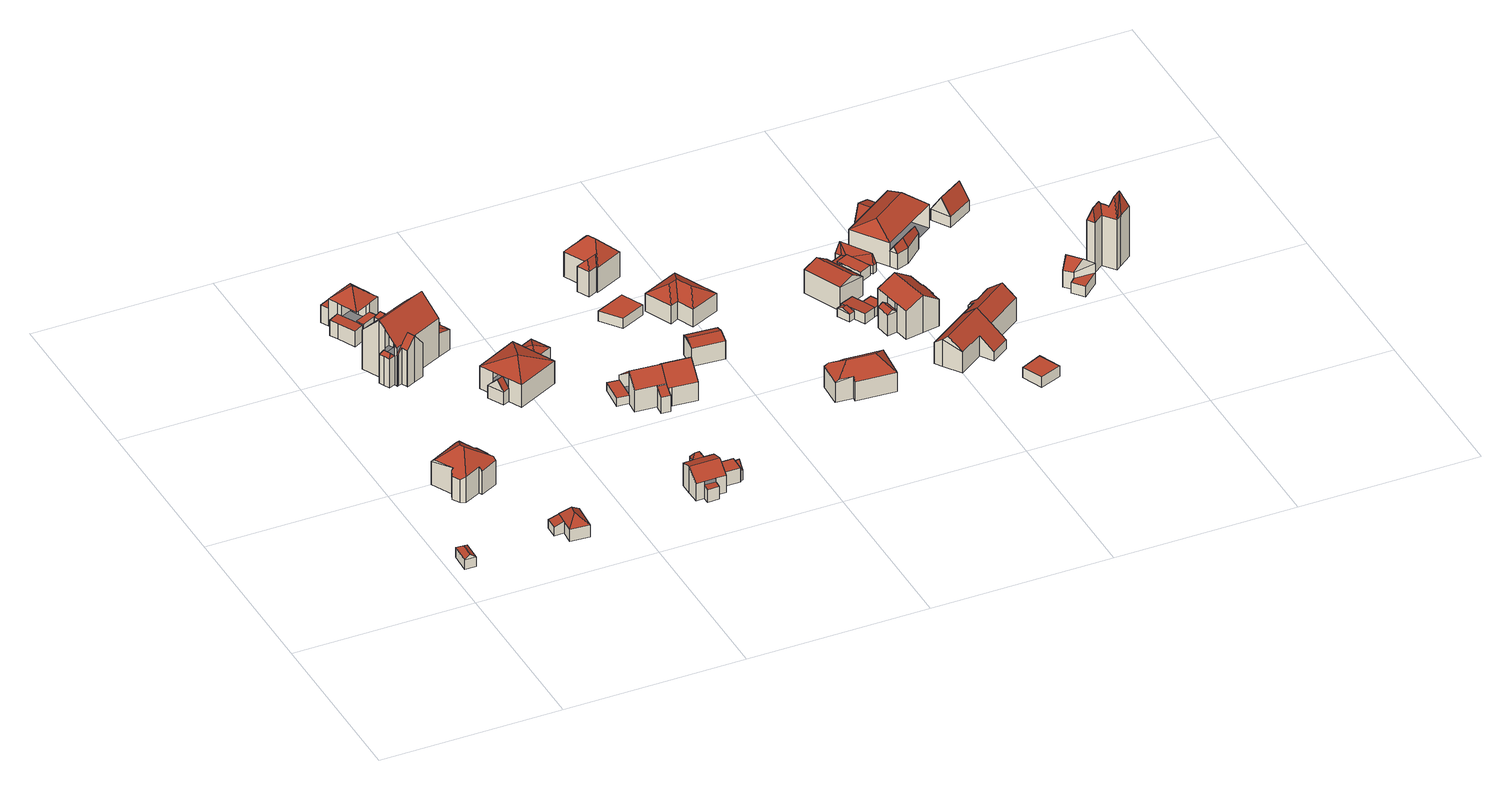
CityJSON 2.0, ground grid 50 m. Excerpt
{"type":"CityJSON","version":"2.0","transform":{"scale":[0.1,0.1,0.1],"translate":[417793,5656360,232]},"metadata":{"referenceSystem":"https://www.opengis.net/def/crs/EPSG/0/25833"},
"CityObjects":{
"building1":{"type":"Building","attributes":{"Dachtyp_tdc":"tdcFreeFormRoof","Gemeindeschluessel":14612000,"Dachneigung":34.61,"QualitaetDacherkennung":13,"Geometrietyp2DReferenz":"3000","measuredHeight":3.99,"function":"31001_9998","roofType":"5000"},"geometry":[{"type":"Solid","lod":"2","boundaries":[[[[0,1,2,3]],[[1,4,5,2]],[[4,6,7,5]],[[6,0,3,7]],[[8,9,6,4]],[[8,4,1]],[[9,8,1,0]],[[9,0,6]],[[3,2,5,7]]]],"semantics":{"surfaces":[{"type":"WallSurface"},{"type":"RoofSurface"},{"type":"GroundSurface"}],"values":[[0,0,0,0,1,0,1,1,2]]}}]},
"building2":{"type":"Building","attributes":{"Dachtyp_tdc":"tdcFreeFormRoof","Gemeindeschluessel":14612000,"Dachneigung":34.81,"QualitaetDacherkennung":62,"Geometrietyp2DReferenz":"3000","measuredHeight":11.44,"function":"31001_9998","roofType":"5000"},"geometry":[{"type":"Solid","lod":"2","boundaries":[[[[10,11,12,13]],[[11,14,15,12]],[[14,16,17,15]],[[16,18,19,17]],[[18,20,21,19]],[[20,22,23,21]],[[22,24,25,23]],[[24,26,27,25]],[[26,28,29,27]],[[28,30,31,29]],[[30,32,33,31]],[[32,34,35,33]],[[34,36,37,35]],[[36,10,13,37]],[[11,10,38,39,40,14]],[[41,42,28,26,43]],[[36,34,32,30,42,41,39,38]],[[18,16,40,39,41,43,24,22,20]],[[16,14,40]],[[26,24,43]],[[30,28,42]],[[10,36,38]],[[13,12,15,17,19,21,23,25,27,29,31,33,35,37]]]],"semantics":{"surfaces":[{"type":"WallSurface"},{"type":"RoofSurface"},{"type":"GroundSurface"}],"values":[[0,0,0,0,0,0,0,0,0,0,0,0,0,0,1,1,1,1,0,0,0,0,2]]}}]},
"building3":{"type":"Building","attributes":{"Gemeindeschluessel":14612000,"Geometrietyp2DReferenz":"3000","function":"31001_9998","roofType":"9999"},"children":["building3-1","building3-2"]},
"building3-1":{"type":"BuildingPart","attributes":{"Dachtyp_tdc":"tdcPolyFlatRoof","Dachneigung":18.43,"QualitaetDacherkennung":75,"Geometrietyp2DReferenz":"3000","measuredHeight":3.51,"roofType":"2100"},"parents":["building3"],"geometry":[{"type":"MultiSurface","lod":"2","boundaries":[[[44,45,46,47]],[[48,49,50,51]],[[49,44,47,50]],[[49,48,45,44]],[[47,46,51,50]]],"semantics":{"surfaces":[{"type":"WallSurface"},{"type":"RoofSurface"},{"type":"GroundSurface"}],"values":[0,0,0,1,2]}}]},
"building3-2":{"type":"BuildingPart","attributes":{"Dachtyp_tdc":"tdcHipRoof","Dachneigung":42.41,"QualitaetDacherkennung":87,"Geometrietyp2DReferenz":"3000","measuredHeight":6.33,"roofType":"3200"},"parents":["building3"],"geometry":[{"type":"MultiSurface","lod":"2","boundaries":[[[52,53,54,55]],[[53,56,48,51,54]],[[57,58,59,46,45]],[[58,52,55,59]],[[53,52,60]],[[58,57,61]],[[52,58,61,60]],[[57,56,53,60,61]],[[55,54,51,46,59]]],"semantics":{"surfaces":[{"type":"WallSurface"},{"type":"RoofSurface"},{"type":"GroundSurface"}],"values":[0,0,0,0,1,1,1,1,2]}}]},
"building4":{"type":"Building","attributes":{"Gemeindeschluessel":14612000,"Geometrietyp2DReferenz":"3000","function":"31001_9998","roofType":"9999"},"children":["building4-1","building4-2","building4-3","building4-4","building4-5"]},
"building4-1":{"type":"BuildingPart","attributes":{"Dachtyp_tdc":"tdcFreeFormRoof","Dachneigung":45.15,"QualitaetDacherkennung":66,"Geometrietyp2DReferenz":"3000","measuredHeight":9.66,"roofType":"5000"},"parents":["building4"],"geometry":[{"type":"MultiSurface","lod":"2","boundaries":[[[62,63,64,65]],[[63,66,67,64]],[[66,68,69,67]],[[70,62,65,71]],[[72,68,66]],[[66,63,62,73,72]],[[73,62,70]],[[72,73,70,68]],[[65,64,67,69,71]]],"semantics":{"surfaces":[{"type":"WallSurface"},{"type":"RoofSurface"},{"type":"GroundSurface"}],"values":[0,0,0,0,1,1,1,1,2]}}]},
"building4-2":{"type":"BuildingPart","attributes":{"Dachtyp_tdc":"tdcGableRoof","Dachneigung":44.91,"QualitaetDacherkennung":77,"Geometrietyp2DReferenz":"3000","measuredHeight":17.11,"roofType":"3100"},"parents":["building4"],"geometry":[{"type":"MultiSurface","lod":"2","boundaries":[[[74,75,76]],[[74,77,78,75]],[[77,79,80,81,78]],[[82,83,84,85,86]],[[87,88,71,89,90]],[[88,70,71]],[[91,92,93,69,68]],[[92,94,95,93]],[[94,96,97,95]],[[96,98,97]],[[92,91,88,87,99,100,101,83,82,102]],[[102,79,77,74,103,104,105,96,94,92]],[[106,75,78,81,107,86,85,108,89,71,69,93,95,97]]],"semantics":{"surfaces":[{"type":"WallSurface"},{"type":"RoofSurface"},{"type":"GroundSurface"}],"values":[0,0,0,0,0,0,0,0,0,0,1,1,2]}}]},
"building4-3":{"type":"BuildingPart","attributes":{"Dachtyp_tdc":"tdcGableRoof","Dachneigung":50.16,"QualitaetDacherkennung":61,"Geometrietyp2DReferenz":"3000","measuredHeight":13.86,"roofType":"3100"},"parents":["building4"],"geometry":[{"type":"MultiSurface","lod":"2","boundaries":[[[109,110,111,112]],[[110,113,114,111]],[[113,90,89,114]],[[84,115,116,85]],[[115,117,118,116]],[[117,119,120,118]],[[119,121,122,120]],[[121,109,112,122]],[[117,115,84,101,123]],[[123,99,90,113,110,109,121,119,117]],[[112,111,114,89,108,85,116,118,120,122]]],"semantics":{"surfaces":[{"type":"WallSurface"},{"type":"RoofSurface"},{"type":"GroundSurface"}],"values":[0,0,0,0,0,0,0,0,1,1,2]}}]},
"building4-4":{"type":"BuildingPart","attributes":{"Dachtyp_tdc":"tdcHipRoof","Dachneigung":23.54,"QualitaetDacherkennung":47,"Geometrietyp2DReferenz":"3000","measuredHeight":7.25,"roofType":"3200"},"parents":["building4"],"geometry":[{"type":"MultiSurface","lod":"2","boundaries":[[[124,125,126,127]],[[125,128,86,126]],[[80,129,130,81]],[[129,131,132,130]],[[131,133,134,132]],[[133,124,127,134]],[[128,125,135]],[[129,80,136]],[[125,124,133,131,129,136,135]],[[80,137,128,135,136]],[[127,126,86,107,81,130,132,134]]],"semantics":{"surfaces":[{"type":"WallSurface"},{"type":"RoofSurface"},{"type":"GroundSurface"}],"values":[0,0,0,0,0,0,1,1,1,1,2]}}]},
"building4-5":{"type":"BuildingPart","attributes":{"Dachtyp_tdc":"tdcFreeFormRoof","Dachneigung":58.48,"QualitaetDacherkennung":26,"Geometrietyp2DReferenz":"3000","measuredHeight":12.15,"roofType":"5000"},"parents":["building4"],"geometry":[{"type":"MultiSurface","lod":"2","boundaries":[[[138,139,140,141]],[[139,142,143,140]],[[142,144,145,143]],[[144,146,147,145]],[[146,148,149,147]],[[148,76,75,149]],[[98,138,141,97]],[[150,103,76,148,146,144,151]],[[144,142,151]],[[142,139,138,98,105,150,151]],[[141,140,143,145,147,149,75,106,97]]],"semantics":{"surfaces":[{"type":"WallSurface"},{"type":"RoofSurface"},{"type":"GroundSurface"}],"values":[0,0,0,0,0,0,0,1,1,1,2]}}]},
"building5":{"type":"Building","attributes":{"Gemeindeschluessel":14612000,"Geometrietyp2DReferenz":"3000","function":"31001_9998","roofType":"9999"},"children":["building5-1","building5-2","building5-3","building5-4"]},
"building5-1":{"type":"BuildingPart","attributes":{"Dachtyp_tdc":"tdcPolyFlatRoof","Dachneigung":0,"QualitaetDacherkennung":55,"Geometrietyp2DReferenz":"3000","measuredHeight":5.35,"roofType":"1000"},"parents":["building5"],"geometry":[{"type":"MultiSurface","lod":"2","boundaries":[[[152,153,154,155]],[[153,156,154]],[[157,158,159,160]],[[158,152,155,159]],[[158,157,161,153,152]],[[155,154,162,160,159]]],"semantics":{"surfaces":[{"type":"WallSurface"},{"type":"RoofSurface"},{"type":"GroundSurface"}],"values":[0,0,0,0,1,2]}}]},
"building5-2":{"type":"BuildingPart","attributes":{"Dachtyp_tdc":"tdcPolyFlatRoof","Dachneigung":7.12,"QualitaetDacherkennung":64,"Geometrietyp2DReferenz":"3000","measuredHeight":4.94,"roofType":"2100"},"parents":["building5"],"geometry":[{"type":"MultiSurface","lod":"2","boundaries":[[[156,163,164,154]],[[163,165,166,164]],[[165,167,168,166]],[[167,169,170,168]],[[167,165,163,156,171,169]],[[170,162,154,164,166,168]]],"semantics":{"surfaces":[{"type":"WallSurface"},{"type":"RoofSurface"},{"type":"GroundSurface"}],"values":[0,0,0,0,1,2]}}]},
"building5-3":{"type":"BuildingPart","attributes":{"Dachtyp_tdc":"tdcTentRoof","Dachneigung":38.83,"QualitaetDacherkennung":75,"Geometrietyp2DReferenz":"3000","measuredHeight":11.72,"roofType":"3500"},"parents":["building5"],"geometry":[{"type":"MultiSurface","lod":"2","boundaries":[[[172,173,174,175,176,177,178,179,160,162,170]],[[180,173,181]],[[180,182,174,173]],[[182,183,175,174]],[[183,184,176,175]],[[184,185,177,176]],[[185,186,178,177]],[[186,187,179,178]],[[187,188,157,160,179]],[[189,170,169]],[[189,190,191,172,170]],[[182,180,190,192]],[[187,186,185,184,183,182,192]],[[193,188,187,192]],[[190,189,193,192]]],"semantics":{"surfaces":[{"type":"GroundSurface"},{"type":"WallSurface"},{"type":"RoofSurface"}],"values":[0,1,1,1,1,1,1,1,1,1,1,2,2,2,2]}}]},
"building5-4":{"type":"BuildingPart","attributes":{"Dachtyp_tdc":"tdcPolyFlatRoof","Dachneigung":0,"QualitaetDacherkennung":58,"Geometrietyp2DReferenz":"3000","measuredHeight":5.3,"roofType":"1000"},"parents":["building5"],"geometry":[{"type":"MultiSurface","lod":"2","boundaries":[[[194,195,196,197]],[[195,181,173,196]],[[191,194,197,172]],[[191,181,195,194]],[[197,196,173,172]]],"semantics":{"surfaces":[{"type":"WallSurface"},{"type":"RoofSurface"},{"type":"GroundSurface"}],"values":[0,0,0,1,2]}}]},
"building6":{"type":"Building","attributes":{"Gemeindeschluessel":14612000,"Geometrietyp2DReferenz":"3000","function":"31001_9998","roofType":"9999"},"children":["building6-1","building6-2"]},
"building6-1":{"type":"BuildingPart","attributes":{"Dachtyp_tdc":"tdcGableRoof","Dachneigung":44.45,"QualitaetDacherkennung":13,"Geometrietyp2DReferenz":"3000","measuredHeight":6.78,"roofType":"3100"},"parents":["building6"],"geometry":[{"type":"MultiSurface","lod":"2","boundaries":[[[198,199,200,201]],[[202,203,204,205]],[[203,198,201,204]],[[198,203,206]],[[199,198,206,207]],[[203,202,207,206]],[[201,200,205,204]]],"semantics":{"surfaces":[{"type":"WallSurface"},{"type":"RoofSurface"},{"type":"GroundSurface"}],"values":[0,0,0,0,1,1,2]}}]},
"building6-2":{"type":"BuildingPart","attributes":{"Dachtyp_tdc":"tdcTentRoof","Dachneigung":20.26,"QualitaetDacherkennung":60,"Geometrietyp2DReferenz":"3000","measuredHeight":9.26,"roofType":"3500"},"parents":["building6"],"geometry":[{"type":"MultiSurface","lod":"2","boundaries":[[[208,209,210,211]],[[209,212,213,210]],[[212,214,205,213]],[[214,202,205]],[[215,216,217,200,199]],[[216,208,211,217]],[[208,216,218]],[[209,208,218]],[[212,209,218]],[[215,214,212,218,216]],[[211,210,213,205,200,217]]],"semantics":{"surfaces":[{"type":"WallSurface"},{"type":"RoofSurface"},{"type":"GroundSurface"}],"values":[0,0,0,0,0,0,1,1,1,1,2]}}]},
"building7":{"type":"Building","attributes":{"Gemeindeschluessel":14612000,"Geometrietyp2DReferenz":"3000","function":"31001_9998","roofType":"9999"},"children":["building7-1","building7-2","building7-3","building7-4"]},
"building7-1":{"type":"BuildingPart","attributes":{"Dachtyp_tdc":"tdcGableRoof","Dachneigung":37.65,"QualitaetDacherkennung":62,"Geometrietyp2DReferenz":"3000","measuredHeight":7.92,"roofType":"3100"},"parents":["building7"],"geometry":[{"type":"MultiSurface","lod":"2","boundaries":[[[219,220,221,222,223]],[[220,224,225,221]],[[224,226,225]],[[227,228,229]],[[227,230,231,228]],[[230,232,233,234,231]],[[235,236,237,238,239]],[[236,240,241,237]],[[240,242,243,241]],[[242,244,245,246,243]],[[240,236,235,232,230,227,247]],[[247,224,220,219,244,242,240]],[[222,221,225,248,228,231,234,238,237,241,243,246]]],"semantics":{"surfaces":[{"type":"WallSurface"},{"type":"RoofSurface"},{"type":"GroundSurface"}],"values":[0,0,0,0,0,0,0,0,0,0,1,1,2]}}]},
"building7-2":{"type":"BuildingPart","attributes":{"Dachtyp_tdc":"tdcPolyFlatRoof","Dachneigung":0,"QualitaetDacherkennung":81,"Geometrietyp2DReferenz":"3000","measuredHeight":4.29,"roofType":"1000"},"parents":["building7"],"geometry":[{"type":"MultiSurface","lod":"2","boundaries":[[[226,249,250,225]],[[249,251,252,250]],[[251,229,228,252]],[[229,251,249,226,253]],[[225,250,252,228,248]]],"semantics":{"surfaces":[{"type":"WallSurface"},{"type":"RoofSurface"},{"type":"GroundSurface"}],"values":[0,0,0,1,2]}}]},
"building7-3":{"type":"BuildingPart","attributes":{"Dachtyp_tdc":"tdcFreeFormRoof","Dachneigung":57.56,"QualitaetDacherkennung":7,"Geometrietyp2DReferenz":"3000","measuredHeight":8.1,"roofType":"5000"},"parents":["building7"],"geometry":[{"type":"MultiSurface","lod":"2","boundaries":[[[254,255,245]],[[256,254,245,223]],[[256,223,257]],[[254,256,257,255]],[[258,222,246,259]],[[257,223,222,258]],[[245,255,259,246]],[[255,257,258,259]]],"semantics":{"surfaces":[{"type":"RoofSurface"},{"type":"GroundSurface"},{"type":"WallSurface"}],"values":[0,0,0,0,1,2,2,2]}}]},
"building7-4":{"type":"BuildingPart","attributes":{"Dachtyp_tdc":"tdcPolyFlatRoof","Dachneigung":4.31,"QualitaetDacherkennung":72,"Geometrietyp2DReferenz":"3000","measuredHeight":3.93,"roofType":"2100"},"parents":["building7"],"geometry":[{"type":"MultiSurface","lod":"2","boundaries":[[[260,239,238,261]],[[233,262,263,234]],[[262,260,261,263]],[[262,233,239,260]],[[261,238,234,263]]],"semantics":{"surfaces":[{"type":"WallSurface"},{"type":"RoofSurface"},{"type":"GroundSurface"}],"values":[0,0,0,1,2]}}]},
"building8":{"type":"Building","attributes":{"Dachtyp_tdc":"tdcPolyFlatRoof","Gemeindeschluessel":14612000,"Dachneigung":0,"QualitaetDacherkennung":28,"Geometrietyp2DReferenz":"3000","measuredHeight":3,"function":"31001_9998","roofType":"1000"},"geometry":[{"type":"Solid","lod":"2","boundaries":[[[[264,265,266,267]],[[265,268,269,266]],[[268,270,271,269]],[[270,264,267,271]],[[270,268,265,264]],[[267,266,269,271]]]],"semantics":{"surfaces":[{"type":"WallSurface"},{"type":"RoofSurface"},{"type":"GroundSurface"}],"values":[[0,0,0,0,1,2]]}}]},
"building9":{"type":"Building","attributes":{"Dachtyp_tdc":"tdcTentRoof","Gemeindeschluessel":14612000,"Dachneigung":22.03,"QualitaetDacherkennung":76,"Geometrietyp2DReferenz":"3000","measuredHeight":4.66,"function":"31001_9998","roofType":"3500"},"geometry":[{"type":"Solid","lod":"2","boundaries":[[[[272,273,274,275]],[[273,276,277,274]],[[276,278,279,277]],[[278,272,275,279]],[[273,272,280]],[[276,273,280]],[[278,276,280]],[[272,278,280]],[[275,274,277,279]]]],"semantics":{"surfaces":[{"type":"WallSurface"},{"type":"RoofSurface"},{"type":"GroundSurface"}],"values":[[0,0,0,0,1,1,1,1,2]]}}]},
"building10":{"type":"Building","attributes":{"Gemeindeschluessel":14612000,"Geometrietyp2DReferenz":"3000","function":"31001_9998","roofType":"9999"},"children":["building10-1","building10-2","building10-3","building10-4"]},
"building10-1":{"type":"BuildingPart","attributes":{"Dachtyp_tdc":"tdcPolyFlatRoof","Dachneigung":0,"QualitaetDacherkennung":75,"Geometrietyp2DReferenz":"3000","measuredHeight":2.51,"roofType":"1000"},"parents":["building10"],"geometry":[{"type":"MultiSurface","lod":"2","boundaries":[[[281,282,283,284]],[[282,285,286,283]],[[287,281,284,288]],[[287,289,285,282,281]],[[284,283,286,290,288]]],"semantics":{"surfaces":[{"type":"WallSurface"},{"type":"RoofSurface"},{"type":"GroundSurface"}],"values":[0,0,0,1,2]}}]},
"building10-2":{"type":"BuildingPart","attributes":{"Dachtyp_tdc":"tdcGableRoof","Dachneigung":40.37,"QualitaetDacherkennung":81,"Geometrietyp2DReferenz":"3000","measuredHeight":9.77,"roofType":"3100"},"parents":["building10"],"geometry":[{"type":"MultiSurface","lod":"2","boundaries":[[[291,292,293,294]],[[292,295,296,293]],[[295,297,298,296]],[[297,299,300,298]],[[299,301,302,300]],[[301,303,304,302]],[[297,295,292,291,305]],[[305,306,307,308,303,301,299,297]],[[304,309,310,311,294,293,296,298,300,302]]],"semantics":{"surfaces":[{"type":"WallSurface"},{"type":"RoofSurface"},{"type":"GroundSurface"}],"values":[0,0,0,0,0,0,1,1,2]}}]},
"building10-3":{"type":"BuildingPart","attributes":{"Dachtyp_tdc":"tdcPolyFlatRoof","Dachneigung":26.49,"QualitaetDacherkennung":51,"Geometrietyp2DReferenz":"3000","measuredHeight":6.19,"roofType":"2100"},"parents":["building10"],"geometry":[{"type":"MultiSurface","lod":"2","boundaries":[[[312,304,303]],[[312,313,314,304]],[[313,315,316,314]],[[315,317,318,316]],[[317,319,320,318]],[[321,319,317,315,313,312,308]],[[304,314,316,318,320,309]]],"semantics":{"surfaces":[{"type":"WallSurface"},{"type":"RoofSurface"},{"type":"GroundSurface"}],"values":[0,0,0,0,0,1,2]}}]},
"building10-4":{"type":"BuildingPart","attributes":{"Dachtyp_tdc":"tdcGableRoof","Dachneigung":40.25,"QualitaetDacherkennung":87,"Geometrietyp2DReferenz":"3000","measuredHeight":9.76,"roofType":"3100"},"parents":["building10"],"geometry":[{"type":"MultiSurface","lod":"2","boundaries":[[[322,323,288,324]],[[323,325,289,290,288]],[[326,327,328,286,285]],[[327,292,293,328]],[[292,291,294,293]],[[329,322,324,320,319]],[[306,330,291,292,327,326,325]],[[325,323,322,329,307,306]],[[324,288,290,286,328,293,294,311,310,309,320]]],"semantics":{"surfaces":[{"type":"WallSurface"},{"type":"RoofSurface"},{"type":"GroundSurface"}],"values":[0,0,0,0,0,0,1,1,2]}}]},
"building11":{"type":"Building","attributes":{"Dachtyp_tdc":"tdcPolyFlatRoof","Gemeindeschluessel":14612000,"Dachneigung":0,"QualitaetDacherkennung":0,"Geometrietyp2DReferenz":"3000","BezugspunktDach":"2000","measuredHeight":3,"function":"31001_9998"},"geometry":[{"type":"MultiSurface","lod":"2","boundaries":[[[331,332,333,334]],[[334,333,335,336]],[[333,332,337,335]],[[332,331,338,337]],[[331,334,336,338]],[[336,335,337,338]]],"semantics":{"surfaces":[{"type":"RoofSurface"},{"type":"WallSurface"},{"type":"GroundSurface"}],"values":[0,1,1,1,1,2]}}]},
"building12":{"type":"Building","attributes":{"Dachtyp_tdc":"tdcGableRoof","Gemeindeschluessel":14612000,"Dachneigung":16.88,"QualitaetDacherkennung":93,"Geometrietyp2DReferenz":"3000","measuredHeight":6.5,"function":"31001_9998","roofType":"3100"},"geometry":[{"type":"Solid","lod":"2","boundaries":[[[[339,340,341,342]],[[340,343,344,341]],[[343,345,346,344]],[[345,339,342,346]],[[343,340,347]],[[339,345,348]],[[340,339,348,347]],[[345,343,347,348]],[[342,341,344,346]]]],"semantics":{"surfaces":[{"type":"WallSurface"},{"type":"RoofSurface"},{"type":"GroundSurface"}],"values":[[0,0,0,0,0,0,1,1,2]]}}]},
"building13":{"type":"Building","attributes":{"Dachtyp_tdc":"tdcFreeFormRoof","Gemeindeschluessel":14612000,"Dachneigung":45.22,"QualitaetDacherkennung":42,"Geometrietyp2DReferenz":"3000","measuredHeight":11.82,"function":"31001_9998","roofType":"5000"},"geometry":[{"type":"Solid","lod":"2","boundaries":[[[[349,350,351,352]],[[350,353,354,351]],[[353,355,356,354]],[[355,357,358,356]],[[357,359,360,358]],[[359,361,362,360]],[[361,363,364,362]],[[363,365,366,364]],[[365,367,368,366]],[[367,369,370,368]],[[369,371,372,370]],[[371,373,374,372]],[[373,349,352,374]],[[375,376,377,378,373,371]],[[375,371,369]],[[376,375,369,367]],[[377,376,367,365]],[[379,378,377,365,363]],[[380,381,382,379,363,361]],[[380,361,359]],[[381,380,359,357]],[[357,382,381]],[[355,382,357]],[[353,382,355]],[[350,382,353]],[[382,350,349]],[[378,379,382,349,373]],[[352,351,354,356,358,360,362,364,366,368,370,372,374]]]],"semantics":{"surfaces":[{"type":"WallSurface"},{"type":"RoofSurface"},{"type":"GroundSurface"}],"values":[[0,0,0,0,0,0,0,0,0,0,0,0,0,1,1,1,1,1,1,1,1,1,1,1,1,1,1,2]]}}]},
"building14":{"type":"Building","attributes":{"Dachtyp_tdc":"tdcFreeFormRoof","Gemeindeschluessel":14612000,"Dachneigung":30.37,"QualitaetDacherkennung":94,"Geometrietyp2DReferenz":"3000","measuredHeight":7.83,"function":"31001_9998","roofType":"5000"},"geometry":[{"type":"Solid","lod":"2","boundaries":[[[[383,384,385,386]],[[384,387,388,385]],[[387,389,390,388]],[[389,391,392,390]],[[391,393,394,392]],[[393,383,386,394]],[[395,396,393,391]],[[397,398,395,391,389]],[[397,389,387]],[[398,397,387,384]],[[396,395,398,384,383]],[[396,383,393]],[[386,385,388,390,392,394]]]],"semantics":{"surfaces":[{"type":"WallSurface"},{"type":"RoofSurface"},{"type":"GroundSurface"}],"values":[[0,0,0,0,0,0,1,1,1,1,1,1,2]]}}]},
"building15":{"type":"Building","attributes":{"Dachtyp_tdc":"tdcFreeFormRoof","Gemeindeschluessel":14612000,"Dachneigung":32.7,"QualitaetDacherkennung":82,"Geometrietyp2DReferenz":"3000","measuredHeight":9.08,"function":"31001_9998","roofType":"5000"},"geometry":[{"type":"Solid","lod":"2","boundaries":[[[[399,400,401,402]],[[400,403,404,401]],[[403,405,406,404]],[[405,407,408,406]],[[407,409,410,408]],[[409,411,412,410]],[[411,413,414,412]],[[413,415,416,414]],[[415,417,418,416]],[[417,399,402,418]],[[419,420,421,400,399]],[[413,411,422]],[[422,420,419,417,415,413]],[[422,411,409,407,405,403,421,420]],[[403,400,421]],[[399,417,419]],[[402,401,404,406,408,410,412,414,416,418]]]],"semantics":{"surfaces":[{"type":"WallSurface"},{"type":"RoofSurface"},{"type":"GroundSurface"}],"values":[[0,0,0,0,0,0,0,0,0,0,1,1,1,1,0,0,2]]}}]},
"building16":{"type":"Building","attributes":{"Gemeindeschluessel":14612000,"Geometrietyp2DReferenz":"3000","function":"31001_9998","roofType":"9999"},"children":["building16-1","building16-2","building16-3"]},
"building16-1":{"type":"BuildingPart","attributes":{"Dachtyp_tdc":"tdcPolyFlatRoof","Dachneigung":0,"QualitaetDacherkennung":58,"Geometrietyp2DReferenz":"3000","measuredHeight":2.85,"roofType":"1000"},"parents":["building16"],"geometry":[{"type":"MultiSurface","lod":"2","boundaries":[[[423,424,425,426]],[[424,427,428,425]],[[427,429,430,428]],[[429,427,424,423]],[[426,425,428,430]]],"semantics":{"surfaces":[{"type":"WallSurface"},{"type":"RoofSurface"},{"type":"GroundSurface"}],"values":[0,0,0,1,2]}}]},
"building16-2":{"type":"BuildingPart","attributes":{"Dachtyp_tdc":"tdcGableRoof","Dachneigung":23.91,"QualitaetDacherkennung":50,"Geometrietyp2DReferenz":"3000","measuredHeight":3.27,"roofType":"3100"},"parents":["building16"],"geometry":[{"type":"MultiSurface","lod":"2","boundaries":[[[431,432,433,434]],[[432,435,436,433]],[[435,437,438,436]],[[435,432,439]],[[432,431,440,441,439]],[[437,435,439,441,442]],[[434,433,436,438]]],"semantics":{"surfaces":[{"type":"WallSurface"},{"type":"RoofSurface"},{"type":"GroundSurface"}],"values":[0,0,0,0,1,1,2]}}]},
"building16-3":{"type":"BuildingPart","attributes":{"Dachtyp_tdc":"tdcPolyFlatRoof","Dachneigung":3.33,"QualitaetDacherkennung":63,"Geometrietyp2DReferenz":"3000","measuredHeight":3.13,"roofType":"2100"},"parents":["building16"],"geometry":[{"type":"MultiSurface","lod":"2","boundaries":[[[443,444,445,438,437]],[[444,446,423,426,445]],[[447,448,449,430,429]],[[448,450,431,434,449]],[[450,448,447,446,444,443,442,440]],[[438,445,426,430,449,434]]],"semantics":{"surfaces":[{"type":"WallSurface"},{"type":"RoofSurface"},{"type":"GroundSurface"}],"values":[0,0,0,0,1,2]}}]},
"building17":{"type":"Building","attributes":{"Gemeindeschluessel":14612000,"Geometrietyp2DReferenz":"3000","function":"31001_9998","roofType":"9999"},"children":["building17-1","building17-2"]},
"building17-1":{"type":"BuildingPart","attributes":{"Dachtyp_tdc":"tdcPolyFlatRoof","Dachneigung":41.49,"QualitaetDacherkennung":40,"Geometrietyp2DReferenz":"3000","measuredHeight":5.74,"roofType":"2100"},"parents":["building17"],"geometry":[{"type":"MultiSurface","lod":"2","boundaries":[[[451,452,453,454]],[[455,456,457,458]],[[455,451,454,456]],[[455,458,452,451]],[[454,453,457,456]]],"semantics":{"surfaces":[{"type":"WallSurface"},{"type":"RoofSurface"},{"type":"GroundSurface"}],"values":[0,0,0,1,2]}}]},
"building17-2":{"type":"BuildingPart","attributes":{"Dachtyp_tdc":"tdcGableRoof","Dachneigung":13.7,"QualitaetDacherkennung":55,"Geometrietyp2DReferenz":"3000","measuredHeight":8.23,"roofType":"3100"},"parents":["building17"],"geometry":[{"type":"MultiSurface","lod":"2","boundaries":[[[452,459,460,453]],[[459,461,462,460]],[[461,463,464,462]],[[463,465,466,464]],[[465,458,457,466]],[[452,458,465,467,468,459]],[[461,468,467,463]],[[467,465,463]],[[459,468,461]],[[457,453,460,462,464,466]]],"semantics":{"surfaces":[{"type":"WallSurface"},{"type":"RoofSurface"},{"type":"GroundSurface"}],"values":[0,0,0,0,0,1,1,0,0,2]}}]},
"building18":{"type":"Building","attributes":{"Gemeindeschluessel":14612000,"Geometrietyp2DReferenz":"3000","function":"31001_9998","roofType":"9999"},"children":["building18-1","building18-2"]},
"building18-1":{"type":"BuildingPart","attributes":{"Dachtyp_tdc":"tdcGableRoof","Dachneigung":32.6,"QualitaetDacherkennung":69,"Geometrietyp2DReferenz":"3000","measuredHeight":11.18,"roofType":"3100"},"parents":["building18"],"geometry":[{"type":"MultiSurface","lod":"2","boundaries":[[[469,470,471,472,473]],[[470,474,475,471]],[[474,476,477,475]],[[476,478,479,477]],[[478,480,481,479]],[[480,482,483,481]],[[482,484,485,483]],[[484,486,487,485]],[[486,488,489,487]],[[488,490,491,489]],[[490,492,493,494,491]],[[488,486,484,482,480,478,476,474]],[[474,470,469,492,490,488]],[[472,471,475,477,479,481,483,485,487,489,491,494]]],"semantics":{"surfaces":[{"type":"WallSurface"},{"type":"RoofSurface"},{"type":"GroundSurface"}],"values":[0,0,0,0,0,0,0,0,0,0,0,1,1,2]}}]},
"building18-2":{"type":"BuildingPart","attributes":{"Dachtyp_tdc":"tdcFreeFormRoof","Dachneigung":32.87,"QualitaetDacherkennung":11,"Geometrietyp2DReferenz":"3000","measuredHeight":7.07,"roofType":"5000"},"parents":["building18"],"geometry":[{"type":"MultiSurface","lod":"2","boundaries":[[[495,473,472,496]],[[493,497,498,494]],[[497,495,496,498]],[[499,497,493]],[[500,499,493,473]],[[500,473,495]],[[499,500,495,497]],[[496,472,494,498]]],"semantics":{"surfaces":[{"type":"WallSurface"},{"type":"RoofSurface"},{"type":"GroundSurface"}],"values":[0,0,0,0,1,0,1,2]}}]},
"building19":{"type":"Building","attributes":{"Dachtyp_tdc":"tdcFreeFormRoof","Gemeindeschluessel":14612000,"Dachneigung":38.89,"QualitaetDacherkennung":67,"Geometrietyp2DReferenz":"3000","measuredHeight":9.56,"function":"31001_9998","roofType":"5000"},"geometry":[{"type":"Solid","lod":"2","boundaries":[[[[501,502,503,504,505,506,507]],[[508,505,504]],[[502,509,503]],[[510,511,512,513,514,515,516,517,518]],[[502,501,511,510]],[[501,507,512,511]],[[507,506,513,512]],[[506,505,514,513]],[[505,508,515,514]],[[508,519,516,515]],[[519,520,517,516]],[[520,509,518,517]],[[509,502,510,518]],[[503,509,520,519,508,504]]]],"semantics":{"surfaces":[{"type":"RoofSurface"},{"type":"WallSurface"},{"type":"GroundSurface"}],"values":[[0,1,1,2,1,1,1,1,1,1,1,1,1,0]]}}]},
"building20":{"type":"Building","attributes":{"Dachtyp_tdc":"tdcPolyFlatRoof","Gemeindeschluessel":14612000,"Dachneigung":0,"QualitaetDacherkennung":89,"Geometrietyp2DReferenz":"3000","measuredHeight":3.11,"function":"31001_9998","roofType":"1000"},"geometry":[{"type":"Solid","lod":"2","boundaries":[[[[521,522,523,524]],[[522,525,526,523]],[[525,527,528,526]],[[527,521,524,528]],[[527,525,522,521]],[[524,523,526,528]]]],"semantics":{"surfaces":[{"type":"WallSurface"},{"type":"RoofSurface"},{"type":"GroundSurface"}],"values":[[0,0,0,0,1,2]]}}]},
"building21":{"type":"Building","attributes":{"Dachtyp_tdc":"tdcPolyFlatRoof","Gemeindeschluessel":14612000,"Dachneigung":9.73,"QualitaetDacherkennung":50,"Geometrietyp2DReferenz":"3000","measuredHeight":3,"function":"31001_9998","roofType":"2100"},"geometry":[{"type":"Solid","lod":"2","boundaries":[[[[529,530,531,532]],[[530,533,534,531]],[[533,535,536,534]],[[535,537,538,536]],[[537,539,540,538]],[[539,541,542,540]],[[541,543,544,542]],[[543,529,532,544]],[[543,541,539,537,535,533,530,529]],[[532,531,534,536,538,540,542,544]]]],"semantics":{"surfaces":[{"type":"WallSurface"},{"type":"RoofSurface"},{"type":"GroundSurface"}],"values":[[0,0,0,0,0,0,0,0,1,2]]}}]},
"building22":{"type":"Building","attributes":{"Dachtyp_tdc":"tdcPolyFlatRoof","Gemeindeschluessel":14612000,"Dachneigung":0,"QualitaetDacherkennung":0,"Geometrietyp2DReferenz":"3000","BezugspunktDach":"2000","measuredHeight":3,"function":"31001_9998"},"geometry":[{"type":"MultiSurface","lod":"2","boundaries":[[[545,546,547,548,549]],[[549,548,550,551]],[[548,547,552,550]],[[547,546,553,552]],[[546,545,554,553]],[[545,549,551,554]],[[551,550,552,553,554]]],"semantics":{"surfaces":[{"type":"RoofSurface"},{"type":"WallSurface"},{"type":"GroundSurface"}],"values":[0,1,1,1,1,1,2]}}]},
"building23":{"type":"Building","attributes":{"Dachtyp_tdc":"tdcFreeFormRoof","Gemeindeschluessel":14612000,"Dachneigung":78.12,"QualitaetDacherkennung":20,"Geometrietyp2DReferenz":"3000","measuredHeight":5.94,"function":"31001_9998","roofType":"5000"},"geometry":[{"type":"Solid","lod":"2","boundaries":[[[[555,556,557,558]],[[556,559,560,557]],[[559,561,562,560]],[[561,563,564,562]],[[563,565,566,564]],[[565,555,558,566]],[[563,567,565]],[[561,567,563]],[[561,568,567]],[[568,561,559]],[[568,559,556]],[[567,568,556,555]],[[567,555,565]],[[558,557,560,562,564,566]]]],"semantics":{"surfaces":[{"type":"WallSurface"},{"type":"RoofSurface"},{"type":"GroundSurface"}],"values":[[0,0,0,0,0,0,1,1,1,1,1,1,1,2]]}}]},
"building24":{"type":"Building","attributes":{"Dachtyp_tdc":"tdcFreeFormRoof","Gemeindeschluessel":14612000,"Dachneigung":38.14,"QualitaetDacherkennung":75,"Geometrietyp2DReferenz":"3000","measuredHeight":10.11,"function":"31001_9998","roofType":"5000"},"geometry":[{"type":"Solid","lod":"2","boundaries":[[[[569,570,571,572]],[[570,573,574,571]],[[573,575,576,574]],[[575,577,578,576]],[[577,579,580,578]],[[579,502,581,580]],[[502,582,583,581]],[[582,584,585,583]],[[584,569,572,585]],[[502,579,586,587]],[[586,577,575,573,570,569,584,582,587]],[[582,502,587]],[[579,577,586]],[[572,571,574,576,578,580,581,583,585]]]],"semantics":{"surfaces":[{"type":"WallSurface"},{"type":"RoofSurface"},{"type":"GroundSurface"}],"values":[[0,0,0,0,0,0,0,0,0,1,1,0,0,2]]}}]},
"building25":{"type":"Building","attributes":{"Gemeindeschluessel":14612000,"Geometrietyp2DReferenz":"3000","function":"31001_9998","roofType":"9999"},"children":["building25-1","building25-2"]},
"building25-1":{"type":"BuildingPart","attributes":{"Dachtyp_tdc":"tdcHipRoof","Dachneigung":30.59,"QualitaetDacherkennung":90,"Geometrietyp2DReferenz":"3000","measuredHeight":10.53,"roofType":"3200"},"parents":["building25"],"geometry":[{"type":"MultiSurface","lod":"2","boundaries":[[[588,589,590,591,592]],[[589,593,594,590]],[[593,595,596,594]],[[589,588,597]],[[595,593,598]],[[588,595,598,597]],[[593,589,597,598]],[[596,599,591,590,594]]],"semantics":{"surfaces":[{"type":"WallSurface"},{"type":"RoofSurface"},{"type":"GroundSurface"}],"values":[0,0,0,1,1,1,1,2]}}]},
"building25-2":{"type":"BuildingPart","attributes":{"Dachtyp_tdc":"tdcFreeFormRoof","Dachneigung":56.64,"QualitaetDacherkennung":9,"Geometrietyp2DReferenz":"3000","measuredHeight":7.04,"roofType":"5000"},"parents":["building25"],"geometry":[{"type":"MultiSurface","lod":"2","boundaries":[[[600,601,602,599]],[[601,603,604,602]],[[603,605,606,604]],[[605,592,591,606]],[[607,592,605]],[[608,607,605,603]],[[609,608,603,601]],[[609,601,600]],[[607,608,609,600,592]],[[599,602,604,606,591]]],"semantics":{"surfaces":[{"type":"WallSurface"},{"type":"RoofSurface"},{"type":"GroundSurface"}],"values":[0,0,0,0,0,1,1,0,1,2]}}]},
"building26":{"type":"Building","attributes":{"Dachtyp_tdc":"tdcGableRoof","Gemeindeschluessel":14612000,"Dachneigung":69.8,"QualitaetDacherkennung":7,"Geometrietyp2DReferenz":"3000","measuredHeight":5.76,"function":"31001_9998","roofType":"3100"},"geometry":[{"type":"Solid","lod":"2","boundaries":[[[[610,611,612,613]],[[611,614,615,612]],[[614,616,617,615]],[[616,610,613,617]],[[614,611,618]],[[610,616,619]],[[611,610,619,618]],[[616,614,618,619]],[[613,612,615,617]]]],"semantics":{"surfaces":[{"type":"WallSurface"},{"type":"RoofSurface"},{"type":"GroundSurface"}],"values":[[0,0,0,0,0,0,1,1,2]]}}]},
"building27":{"type":"Building","attributes":{"Gemeindeschluessel":14612000,"Geometrietyp2DReferenz":"3000","function":"31001_9998","roofType":"9999"},"children":["building27-1","building27-2"]},
"building27-1":{"type":"BuildingPart","attributes":{"Dachtyp_tdc":"tdcGableRoof","Dachneigung":43.38,"QualitaetDacherkennung":14,"Geometrietyp2DReferenz":"3000","measuredHeight":8.45,"roofType":"3100"},"parents":["building27"],"geometry":[{"type":"MultiSurface","lod":"2","boundaries":[[[620,621,622,623,624]],[[621,625,626,622]],[[625,627,628,629,626]],[[625,621,630]],[[620,627,631]],[[621,620,631,630]],[[627,625,630,631]],[[623,622,626,629]]],"semantics":{"surfaces":[{"type":"WallSurface"},{"type":"RoofSurface"},{"type":"GroundSurface"}],"values":[0,0,0,0,0,1,1,2]}}]},
"building27-2":{"type":"BuildingPart","attributes":{"Dachtyp_tdc":"tdcPolyFlatRoof","Dachneigung":0,"QualitaetDacherkennung":33,"Geometrietyp2DReferenz":"3000","measuredHeight":3.26,"roofType":"1000"},"parents":["building27"],"geometry":[{"type":"MultiSurface","lod":"2","boundaries":[[[632,633,634,635]],[[633,624,623,634]],[[628,632,635,629]],[[628,624,633,632]],[[635,634,623,629]]],"semantics":{"surfaces":[{"type":"WallSurface"},{"type":"RoofSurface"},{"type":"GroundSurface"}],"values":[0,0,0,1,2]}}]},
"building28":{"type":"Building","attributes":{"Dachtyp_tdc":"tdcFreeFormRoof","Gemeindeschluessel":14612000,"Dachneigung":57.98,"QualitaetDacherkennung":4,"Geometrietyp2DReferenz":"3000","measuredHeight":7.94,"function":"31001_9998","roofType":"5000"},"geometry":[{"type":"Solid","lod":"2","boundaries":[[[[636,637,638,639]],[[637,640,641,638]],[[640,642,643,641]],[[642,636,639,643]],[[644,645,642,640]],[[644,640,637]],[[645,644,637,636]],[[645,636,642]],[[639,638,641,643]]]],"semantics":{"surfaces":[{"type":"WallSurface"},{"type":"RoofSurface"},{"type":"GroundSurface"}],"values":[[0,0,0,0,1,0,1,0,2]]}}]},
"building29":{"type":"Building","attributes":{"Dachtyp_tdc":"tdcFreeFormRoof","Gemeindeschluessel":14612000,"Dachneigung":70.46,"QualitaetDacherkennung":9,"Geometrietyp2DReferenz":"3000","measuredHeight":20.29,"function":"31001_9998","roofType":"5000"},"geometry":[{"type":"Solid","lod":"2","boundaries":[[[[646,647,648,649]],[[647,650,651,648]],[[650,652,653,651]],[[652,654,655,653]],[[654,656,657,655]],[[656,658,659,657]],[[658,660,661,659]],[[660,662,663,661]],[[662,664,665,663]],[[664,646,649,665]],[[666,667,664,662]],[[668,669,666,662,660]],[[670,668,660,658]],[[670,658,656]],[[669,668,670,656,654]],[[671,667,666,669,654,652]],[[652,672,671]],[[650,672,652]],[[672,650,647]],[[672,647,646]],[[667,671,672,646,664]],[[649,648,651,653,655,657,659,661,663,665]]]],"semantics":{"surfaces":[{"type":"WallSurface"},{"type":"RoofSurface"},{"type":"GroundSurface"}],"values":[[0,0,0,0,0,0,0,0,0,0,1,1,1,1,1,1,1,1,1,1,1,2]]}}]}
},
"vertices":[
[38,125,91],[35,69,91],[35,69,62],[38,125,62],[4,70,91],[4,70,62],[7,127,91],[7,127,62],[20,70,102],[22,110,102],
[229,364,133],[180,339,131],[180,339,61],[229,364,61],[176,349,139],[176,349,61],[130,327,137],[130,327,61],[116,332,129],[116,332,61],[105,353,130],[105,353,61],[110,368,137],[110,368,61],[115,370,141],[115,370,61],[85,432,130],[85,432,61],[174,476,133],[174,476,61],[199,427,140],[199,427,61],[208,431,134],[208,431,61],[223,399,134],[223,399,61],[214,395,140],[214,395,61],[225,372,141],[158,396,175],[131,327,137],[151,408,175],[178,468,140],[90,421,141],
[252,114,109],[281,113,118],[281,113,83],[252,114,83],[279,77,118],[251,77,109],[251,77,83],[279,77,83],
[330,36,119],[276,39,119],[276,39,83],[330,36,83],[279,77,119],[281,113,119],[335,111,119],[335,111,83],[302,65,147],[304,89,147],
[192,894,109],[185,910,109],[185,910,22],[192,894,22],[178,924,109],[178,924,22],[196,932,109],[196,932,22],[209,902,109],[209,902,22],[189,923,119],[197,906,119],
[274,1045,139],[274,1045,22],[274,1045,88],[312,1062,139],[312,1062,22],[326,1031,173],[326,1031,92],[326,1031,22],[358,962,137],[277,925,137],[277,925,123],[277,925,22],[358,962,22],[212,895,137],[209,902,144],[212,895,22],[212,895,114],[196,932,177],[189,947,193],[189,947,22],[166,996,139],[166,996,22],[234,1027,139],[234,1027,22],[234,1027,127],[230,904,137],[249,912,137],[267,920,137],[335,1013,193],[246,1032,139],[243,1031,139],[240,1030,139],[243,1031,22],[335,1013,22],[249,912,22],
[226,898,130],[216,894,117],[216,894,22],[226,898,22],[213,892,114],[213,892,22],[287,904,123],[287,904,22],[259,891,161],[259,891,22],[234,880,130],[234,880,22],[233,881,130],[233,881,22],[249,912,161],
[378,1019,82],[396,979,82],[396,979,22],[378,1019,22],[358,962,92],[364,1048,82],[364,1048,22],[378,1055,75],[378,1055,22],[391,1026,75],[391,1026,22],[360,987,94],[344,1020,94],[335,1013,92],
[232,1030,127],[224,1047,127],[224,1047,22],[232,1030,22],[223,1049,127],[223,1049,22],[242,1058,127],[242,1058,22],[246,1049,127],[246,1049,22],[268,1059,88],[268,1059,22],[243,1031,143],[237,1044,143],
[227,1116,60],[225,1120,60],[225,1120,7],[227,1116,7],[225,1120,56],[263,1159,60],[273,1139,60],[273,1139,7],[263,1159,7],[217,1137,60],[217,1137,7],
[199,1108,53],[199,1108,7],[176,1155,53],[176,1155,7],[164,1178,53],[164,1178,7],[190,1191,56],[190,1191,7],[217,1137,56],
[178,1215,7],[225,1238,7],[254,1252,7],[257,1246,7],[265,1228,7],[276,1208,7],[285,1189,7],[292,1174,7],[225,1238,89],[225,1238,60],[254,1252,89],[257,1246,89],[265,1228,88],[276,1208,88],[285,1189,87],[292,1174,87],[263,1159,87],[190,1191,88],[178,1215,89],[178,1215,60],[234,1197,124],[217,1137,87],
[167,1237,60],[214,1260,60],[214,1260,7],[167,1237,7],
[368,704,98],[386,712,98],[386,712,61],[368,704,61],[408,668,100],[390,659,100],[390,659,61],[408,668,61],[382,675,129],[400,684,129],
[485,807,129],[543,689,129],[543,689,61],[485,807,61],[426,632,129],[426,632,61],[408,668,129],[386,712,129],[368,749,129],[368,749,61],[456,718,154],
[669,97,182],[695,97,182],[695,97,113],[669,97,113],[669,97,180],[695,92,184],[695,92,113],[695,92,156],[695,49,182],[695,49,113],[695,49,156],[695,25,164],[695,25,113],[667,25,164],[667,25,153],[667,25,113],[635,25,164],[612,24,164],[612,24,113],[635,25,113],[635,25,153],[611,61,193],[611,61,113],[611,96,182],[611,96,113],[638,97,182],[638,97,180],[638,97,113],[695,62,193],[695,62,113],
[746,93,156],[746,93,113],[745,49,156],[745,49,113],[695,62,156],
[647,106,194],[638,115,180],[660,106,194],[669,115,180],[669,115,113],[638,115,113],
[635,6,151],[635,6,113],[667,6,151],[667,6,113],
[763,94,148],[750,48,148],[750,48,118],[763,94,118],[745,49,148],[745,49,118],[746,93,148],[746,93,118],
[523,758,97],[496,812,97],[496,812,63],[523,758,63],[550,838,97],[550,838,63],[577,784,97],[577,784,63],[536,798,109],
[632,519,99],[638,589,99],[638,589,74],[632,519,74],[670,586,99],[670,586,74],[664,516,99],[664,516,74],[664,517,99],[664,517,74],
[752,547,140],[753,547,140],[753,547,74],[752,547,74],[830,541,140],[830,541,74],[827,504,172],[827,504,74],[823,455,130],[823,455,74],[755,461,130],[755,461,74],[744,462,130],[744,462,74],[749,511,172],[749,510,172],[745,472,139],[744,464,132],[745,472,74],[749,510,74],[749,511,74],
[744,462,131],[743,457,128],[743,457,74],[742,443,122],[742,443,74],[718,445,122],[718,445,74],[720,474,136],[720,474,74],[745,472,136],
[661,479,139],[664,516,171],[661,479,74],[664,517,172],[670,586,113],[755,579,113],[755,579,74],[720,474,139],[749,511,171],
[801,840,80],[870,872,80],[842,933,80],[760,895,80],[842,933,50],[760,895,50],[870,872,50],[801,840,50],
[871,640,138],[960,633,138],[960,633,80],[871,640,80],[955,577,135],[955,577,80],[867,584,135],[867,584,80],[958,609,145],[869,616,145],
[777,1128,104],[802,1140,104],[802,1140,29],[777,1128,29],[815,1147,104],[815,1147,29],[826,1152,104],[826,1152,29],[842,1160,104],[842,1160,29],[849,1163,104],[849,1163,29],[854,1165,104],[854,1165,29],[901,1068,104],[901,1068,29],[823,1031,104],[823,1031,29],[821,1036,104],[821,1036,29],[796,1024,104],[796,1024,29],[780,1057,104],[780,1057,29],[805,1069,104],[805,1069,29],[805,1049,123],[830,1060,123],[833,1059,126],[834,1059,126],[844,1088,148],[852,1158,110],[848,1148,118],[834,1108,148],
[961,774,102],[940,820,102],[940,820,49],[961,774,49],[918,809,102],[918,809,49],[883,886,102],[883,886,49],[986,933,102],[986,933,49],[1042,810,102],[1042,810,49],[964,874,128],[983,832,128],[939,865,126],[961,875,126],
[1092,238,184],[1097,309,188],[1097,309,125],[1092,238,125],[1145,305,195],[1145,305,125],[1146,315,188],[1146,315,125],[1153,315,189],[1153,315,125],[1206,311,189],[1206,311,125],[1256,308,189],[1256,308,125],[1250,215,183],[1250,215,125],[1140,222,183],[1140,222,125],[1141,235,191],[1141,235,125],[1104,238,191],[1141,274,216],[1108,308,195],[1219,268,216],
[1343,608,115],[1371,621,115],[1371,621,87],[1343,608,87],[1389,587,115],[1389,587,87],[1359,572,115],[1359,572,87],
[1309,586,110],[1294,580,110],[1294,580,87],[1309,586,87],[1277,614,113],[1277,614,87],[1291,620,112],[1291,620,87],[1284,599,120],[1300,603,118],[1299,606,120],[1297,608,118],
[1291,620,118],[1329,638,116],[1329,638,87],[1343,608,116],[1359,572,116],[1325,555,118],[1325,555,87],[1309,586,118],
[1376,744,111],[1358,735,129],[1358,735,72],[1376,744,72],[1365,768,111],[1365,768,72],[1346,760,72],[1346,760,129],
[1380,686,129],[1380,686,72],[1303,651,143],[1303,651,72],[1255,757,143],[1255,757,72],[1332,791,129],[1332,791,72],[1298,776,154],[1346,671,154],
[1371,527,176],[1364,566,176],[1364,566,92],[1371,527,92],[1371,527,154],[1414,574,204],[1414,574,92],[1461,582,173],[1461,582,92],[1469,538,173],[1469,538,92],[1475,539,169],[1475,539,92],[1482,497,169],[1482,497,92],[1476,496,173],[1476,496,92],[1482,463,173],[1482,463,92],[1435,455,204],[1435,455,92],[1385,447,176],[1385,447,92],[1378,485,176],[1378,485,154],[1378,485,92],
[1344,522,154],[1344,522,92],[1351,480,154],[1351,480,92],[1365,483,163],[1358,525,163],
[1579,281,137],[1555,317,172],[1531,350,205],[1415,270,205],[1438,236,173],[1507,284,172],[1530,248,138],[1406,282,192],[1521,364,191],[1555,317,110],[1579,281,110],[1530,248,110],[1507,284,110],[1438,236,110],[1406,282,110],[1393,302,110],[1508,382,110],[1521,364,110],[1393,302,173],[1508,382,173],
[1624,70,181],[1564,47,181],[1564,47,150],[1624,70,150],[1539,104,181],[1539,104,150],[1598,131,181],[1598,131,150],
[1370,811,93],[1376,798,96],[1376,798,66],[1370,811,66],[1360,790,96],[1360,790,66],[1346,799,93],[1346,799,66],[1347,819,90],[1347,819,66],[1376,832,90],[1376,832,66],[1395,841,90],[1395,841,66],[1404,827,93],[1404,827,66],
[1376,798,98],[1402,744,98],[1436,760,98],[1404,827,98],[1370,811,98],[1404,827,68],[1370,811,68],[1436,760,68],[1402,744,68],[1376,798,68],
[1398,862,89],[1459,773,89],[1459,773,65],[1398,862,65],[1447,767,89],[1447,767,65],[1404,827,89],[1404,827,65],[1395,841,89],[1395,841,65],[1385,854,89],[1385,854,65],[1396,852,124],[1449,775,121],
[1552,412,173],[1543,425,160],[1543,425,103],[1552,412,103],[1558,437,160],[1558,437,103],[1568,423,173],[1568,423,103],[1610,453,173],[1610,453,103],[1656,387,172],[1656,387,103],[1555,317,103],[1521,364,190],[1521,364,103],[1509,381,174],[1509,381,103],[1633,420,204],[1532,349,204],
[1497,777,136],[1431,873,136],[1431,873,65],[1497,777,65],[1497,777,112],[1589,981,135],[1589,981,65],[1655,884,136],[1655,884,65],[1491,843,170],[1595,914,170],[1580,833,65],
[1580,833,112],[1593,814,112],[1593,814,65],[1544,770,112],[1544,770,65],[1510,758,112],[1510,758,65],[1504,768,129],[1536,784,135],[1587,823,129],
[1536,945,59],[1504,992,59],[1504,992,48],[1536,945,48],[1554,1026,90],[1554,1026,48],[1586,979,90],[1586,979,48],[1518,1002,106],[1550,955,106],
[1839,443,157],[1819,464,157],[1819,464,107],[1839,443,107],[1839,443,139],[1851,492,169],[1851,492,107],[1897,441,169],[1897,441,139],[1897,441,107],[1834,477,191],[1865,442,191],
[1852,401,139],[1826,431,139],[1826,431,107],[1852,401,107],
[1779,916,89],[1709,873,89],[1709,873,57],[1779,916,57],[1678,923,89],[1678,923,57],[1748,966,89],[1748,966,57],[1694,898,136],[1764,941,136],
[2008,558,243],[2031,528,243],[2031,528,93],[2008,558,93],[1995,501,243],[1995,501,93],[1979,489,243],[1979,489,93],[1953,523,243],[1953,523,93],[1926,502,243],[1926,502,93],[1912,522,243],[1912,522,93],[1955,554,243],[1955,554,93],[1969,535,243],[1969,535,93],[1972,531,243],[1972,531,93],[1962,529,271],[1971,517,271],[1952,537,277],[1956,537,271],[1929,520,277],[1983,515,296],[2005,532,296]
]}
